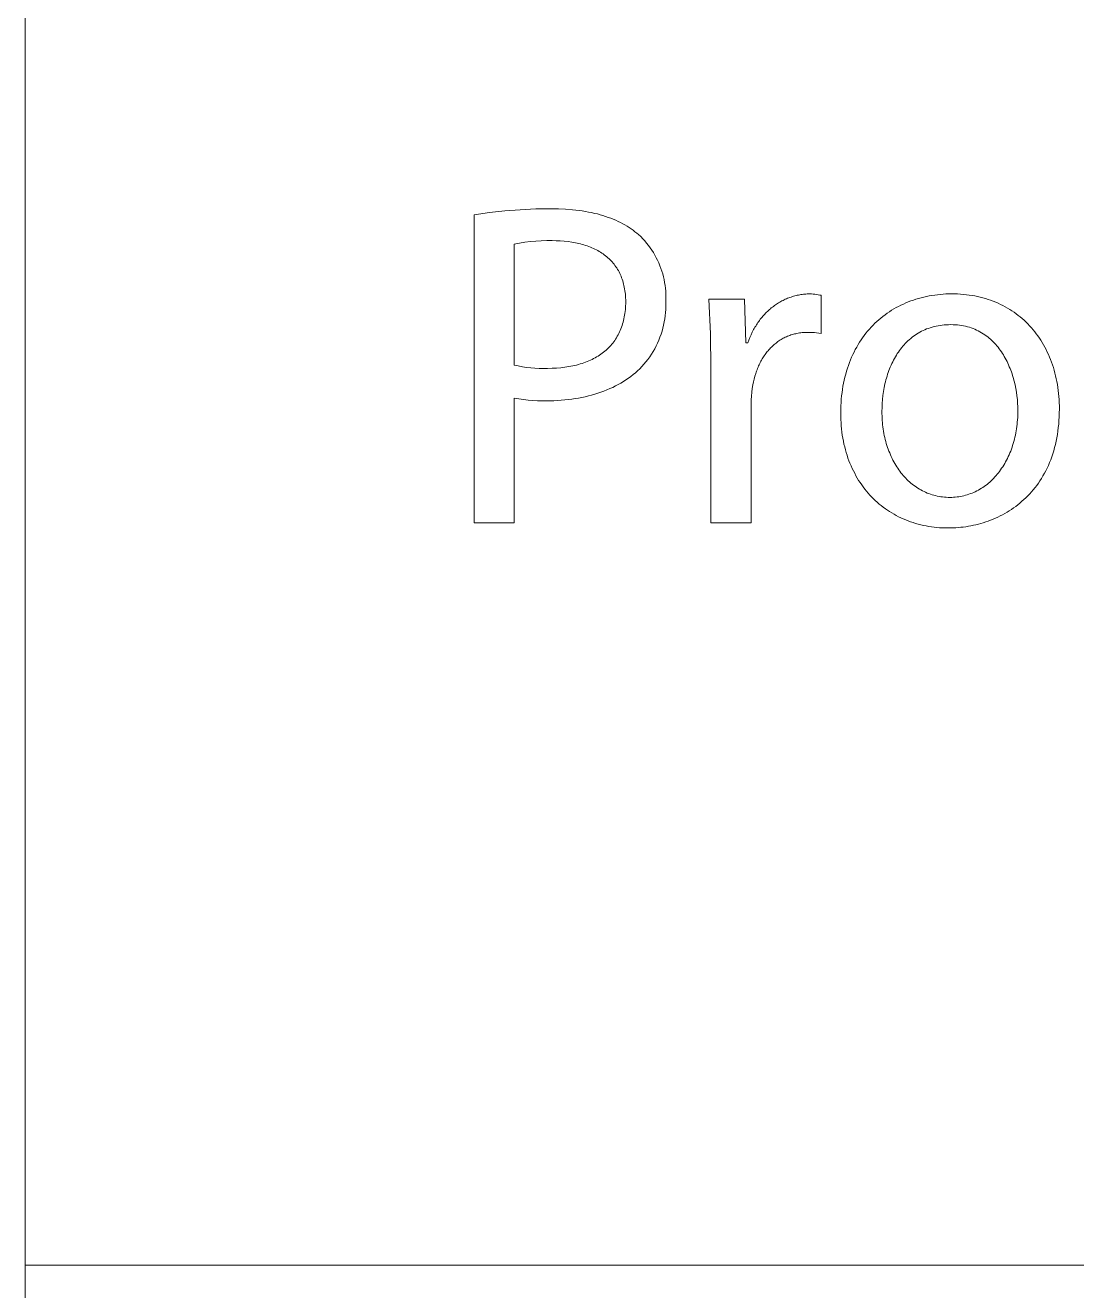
# Model space of a CAD drawing. Header units: millimetres. Extents: x 4001 to 9794, y -321 to 3726.
# Drawn here: x 7605.1 to 7737, y -162.7 to -4.1 of the extents above; entities that cross this region are included whole.
import ezdxf

# ---------------------------------------------------------------- set-up
doc = ezdxf.new("R2010")
doc.units = ezdxf.units.MM
doc.header["$MEASUREMENT"] = 0
doc.layers.add('Domyślny', color=7, linetype='Continuous', true_color=0x000000)

msp = doc.modelspace()

# ---------------------------------------------------------------- linework, layer by layer
at = {"layer": 'Domyślny', "color": 18, "lineweight": 15, "true_color": 0x000000}
for p, q in [((7605.14, -321.4), (7605.14, 326.17)), ((7661.44, -27.81), (7663.36, -27.54)), ((7661.44, -66.43), (7661.44, -27.81)), ((7663.36, -27.54), (7665.3, -27.32)), ((7665.3, -27.32), (7667.24, -27.17)), ((7667.24, -27.17), (7669.18, -27.08)), ((7669.18, -27.08), (7671.12, -27.06)), ((7671.12, -27.06), (7672.04, -27.08)), ((7672.04, -27.08), (7672.93, -27.12)), ((7672.93, -27.12), (7673.79, -27.18)), ((7673.79, -27.18), (7674.21, -27.23)), ((7674.21, -27.23), (7674.62, -27.28)), ((7674.62, -27.28), (7675.02, -27.33)), ((7675.02, -27.33), (7675.41, -27.4)), ((7675.41, -27.4), (7675.8, -27.47)), ((7675.8, -27.47), (7676.18, -27.54)), ((7676.18, -27.54), (7676.55, -27.63)), ((7676.55, -27.63), (7676.91, -27.71)), ((7676.91, -27.71), (7677.26, -27.81)), ((7677.26, -27.81), (7677.61, -27.91)), ((7677.61, -27.91), (7677.95, -28.01)), ((7677.95, -28.01), (7678.28, -28.13)), ((7678.28, -28.13), (7678.6, -28.25)), ((7678.6, -28.25), (7678.91, -28.37)), ((7678.91, -28.37), (7679.22, -28.5)), ((7679.22, -28.5), (7679.52, -28.64)), ((7679.52, -28.64), (7679.81, -28.78)), ((7679.81, -28.78), (7680.09, -28.93)), ((7680.09, -28.93), (7680.37, -29.08)), ((7680.37, -29.08), (7680.64, -29.24)), ((7680.64, -29.24), (7680.9, -29.4)), ((7680.9, -29.4), (7681.15, -29.57)), ((7681.15, -29.57), (7681.39, -29.75)), ((7681.39, -29.75), (7681.63, -29.93)), ((7681.63, -29.93), (7681.86, -30.11)), ((7681.86, -30.11), (7682.08, -30.3)), ((7667.15, -31.35), (7666.47, -31.48)), ((7666.47, -31.48), (7666.47, -46.66)), ((7667.82, -31.25), (7667.15, -31.35)), ((7668.5, -31.17), (7667.82, -31.25)), ((7669.19, -31.1), (7668.5, -31.17)), ((7669.87, -31.07), (7669.19, -31.1)), ((7670.55, -31.05), (7669.87, -31.07)), ((7671.24, -31.05), (7670.55, -31.05)), ((7671.75, -31.06), (7671.24, -31.05)), ((7672.26, -31.08), (7671.75, -31.06)), ((7672.75, -31.12), (7672.26, -31.08)), ((7673.23, -31.17), (7672.75, -31.12)), ((7673.7, -31.24), (7673.23, -31.17)), ((7673.93, -31.28), (7673.7, -31.24)), ((7674.15, -31.32), (7673.93, -31.28)), ((7674.38, -31.36), (7674.15, -31.32)), ((7674.6, -31.41), (7674.38, -31.36)), ((7674.81, -31.47), (7674.6, -31.41)), ((7675.02, -31.52), (7674.81, -31.47)), ((7675.23, -31.59), (7675.02, -31.52)), ((7675.44, -31.65), (7675.23, -31.59)), ((7675.64, -31.72), (7675.44, -31.65)), ((7675.84, -31.79), (7675.64, -31.72)), ((7682.08, -30.3), (7682.35, -30.55)), ((7682.35, -30.55), (7682.6, -30.82)), ((7682.6, -30.82), (7682.85, -31.09)), ((7682.85, -31.09), (7683.09, -31.36)), ((7683.09, -31.36), (7683.31, -31.65)), ((7683.31, -31.65), (7683.53, -31.94)), ((7676.03, -31.87), (7675.84, -31.79)), ((7676.23, -31.94), (7676.03, -31.87)), ((7676.41, -32.03), (7676.23, -31.94)), ((7676.6, -32.11), (7676.41, -32.03)), ((7676.78, -32.21), (7676.6, -32.11)), ((7676.96, -32.3), (7676.78, -32.21)), ((7677.13, -32.4), (7676.96, -32.3)), ((7677.3, -32.5), (7677.13, -32.4)), ((7677.46, -32.61), (7677.3, -32.5)), ((7677.62, -32.72), (7677.46, -32.61)), ((7677.78, -32.83), (7677.62, -32.72)), ((7677.93, -32.95), (7677.78, -32.83)), ((7678.08, -33.07), (7677.93, -32.95)), ((7678.23, -33.19), (7678.08, -33.07)), ((7678.37, -33.32), (7678.23, -33.19)), ((7678.5, -33.45), (7678.37, -33.32)), ((7683.53, -31.94), (7683.74, -32.24)), ((7683.74, -32.24), (7683.94, -32.55)), ((7683.94, -32.55), (7684.12, -32.87)), ((7684.12, -32.87), (7684.3, -33.19)), ((7684.3, -33.19), (7684.46, -33.52)), ((7678.64, -33.59), (7678.5, -33.45)), ((7678.76, -33.73), (7678.64, -33.59)), ((7678.89, -33.87), (7678.76, -33.73)), ((7679.01, -34.02), (7678.89, -33.87)), ((7679.12, -34.17), (7679.01, -34.02)), ((7679.23, -34.32), (7679.12, -34.17)), ((7679.34, -34.48), (7679.23, -34.32)), ((7679.44, -34.65), (7679.34, -34.48)), ((7679.54, -34.81), (7679.44, -34.65)), ((7679.63, -34.98), (7679.54, -34.81)), ((7684.46, -33.52), (7684.62, -33.85)), ((7684.62, -33.85), (7684.76, -34.19)), ((7684.76, -34.19), (7684.89, -34.53)), ((7684.89, -34.53), (7685, -34.87)), ((7685, -34.87), (7685.11, -35.23)), ((7679.72, -35.16), (7679.63, -34.98)), ((7679.8, -35.34), (7679.72, -35.16)), ((7679.88, -35.52), (7679.8, -35.34)), ((7679.95, -35.7), (7679.88, -35.52)), ((7680.02, -35.89), (7679.95, -35.7)), ((7680.09, -36.09), (7680.02, -35.89)), ((7680.14, -36.28), (7680.09, -36.09)), ((7680.2, -36.49), (7680.14, -36.28)), ((7680.25, -36.69), (7680.2, -36.49)), ((7685.11, -35.23), (7685.2, -35.58)), ((7685.2, -35.58), (7685.28, -35.94)), ((7685.28, -35.94), (7685.35, -36.3)), ((7685.35, -36.3), (7685.41, -36.66)), ((7680.29, -36.9), (7680.25, -36.69)), ((7680.33, -37.11), (7680.29, -36.9)), ((7680.36, -37.33), (7680.33, -37.11)), ((7680.39, -37.55), (7680.36, -37.33)), ((7680.42, -37.78), (7680.39, -37.55)), ((7680.44, -38), (7680.42, -37.78)), ((7680.45, -38.24), (7680.44, -38)), ((7685.41, -36.66), (7685.45, -37.02)), ((7685.45, -37.02), (7685.48, -37.38)), ((7685.48, -37.38), (7685.5, -37.75)), ((7685.5, -37.75), (7685.5, -38.12)), ((7701.22, -38.12), (7701.37, -38.07)), ((7701.37, -38.07), (7701.52, -38.02)), ((7701.52, -38.02), (7701.67, -37.98)), ((7701.67, -37.98), (7701.83, -37.94)), ((7701.83, -37.94), (7701.98, -37.91)), ((7701.98, -37.91), (7702.13, -37.87)), ((7702.13, -37.87), (7702.29, -37.85)), ((7702.29, -37.85), (7702.45, -37.82)), ((7702.45, -37.82), (7702.6, -37.8)), ((7702.6, -37.8), (7702.76, -37.78)), ((7702.76, -37.78), (7702.92, -37.76)), ((7702.92, -37.76), (7703.08, -37.75)), ((7703.08, -37.75), (7703.24, -37.74)), ((7703.24, -37.74), (7703.4, -37.74)), ((7703.4, -37.74), (7703.56, -37.74)), ((7703.56, -37.74), (7703.77, -37.74)), ((7703.77, -37.74), (7703.97, -37.75)), ((7703.97, -37.75), (7704.18, -37.77)), ((7704.18, -37.77), (7704.39, -37.8)), ((7704.39, -37.8), (7704.6, -37.83)), ((7704.6, -37.83), (7704.8, -37.87)), ((7704.8, -37.87), (7705, -37.91)), ((7705, -37.91), (7705, -42.71)), ((7717.86, -38.12), (7718.2, -38.05)), ((7718.2, -38.05), (7718.54, -37.98)), ((7718.54, -37.98), (7718.88, -37.92)), ((7718.88, -37.92), (7719.23, -37.87)), ((7719.23, -37.87), (7719.58, -37.83)), ((7719.58, -37.83), (7719.93, -37.79)), ((7719.93, -37.79), (7720.29, -37.76)), ((7720.29, -37.76), (7720.64, -37.74)), ((7720.64, -37.74), (7721, -37.73)), ((7721, -37.73), (7721.37, -37.73)), ((7721.37, -37.73), (7721.74, -37.73)), ((7721.74, -37.73), (7722.11, -37.74)), ((7722.11, -37.74), (7722.48, -37.76)), ((7722.48, -37.76), (7722.85, -37.79)), ((7722.85, -37.79), (7723.21, -37.83)), ((7723.21, -37.83), (7723.56, -37.88)), ((7723.56, -37.88), (7723.91, -37.93)), ((7723.91, -37.93), (7724.26, -37.99)), ((7724.26, -37.99), (7724.6, -38.06)), ((7724.6, -38.06), (7724.94, -38.14)), ((7680.42, -39.7), (7680.44, -39.46)), ((7680.44, -39.46), (7680.45, -39.21)), ((7680.46, -38.47), (7680.45, -38.24)), ((7680.45, -39.21), (7680.46, -38.96)), ((7680.46, -38.71), (7680.46, -38.47)), ((7680.46, -38.96), (7680.46, -38.71)), ((7685.5, -38.12), (7685.49, -38.48)), ((7685.49, -38.48), (7685.51, -38.88)), ((7685.51, -39.28), (7685.49, -39.67)), ((7685.51, -38.88), (7685.51, -39.28)), ((7691.09, -42.75), (7690.9, -38.37)), ((7690.9, -38.37), (7695.38, -38.37)), ((7695.38, -38.37), (7695.55, -43.87)), ((7698.49, -39.7), (7698.61, -39.6)), ((7698.61, -39.6), (7698.73, -39.49)), ((7698.73, -39.49), (7698.86, -39.39)), ((7698.86, -39.39), (7698.99, -39.3)), ((7698.99, -39.3), (7699.12, -39.2)), ((7699.12, -39.2), (7699.25, -39.11)), ((7699.25, -39.11), (7699.38, -39.02)), ((7699.38, -39.02), (7699.51, -38.93)), ((7699.51, -38.93), (7699.65, -38.85)), ((7699.65, -38.85), (7699.79, -38.76)), ((7699.79, -38.76), (7699.92, -38.69)), ((7699.92, -38.69), (7700.06, -38.61)), ((7700.06, -38.61), (7700.2, -38.54)), ((7700.2, -38.54), (7700.35, -38.47)), ((7700.35, -38.47), (7700.49, -38.4)), ((7700.49, -38.4), (7700.63, -38.34)), ((7700.63, -38.34), (7700.78, -38.28)), ((7700.78, -38.28), (7700.93, -38.22)), ((7700.93, -38.22), (7701.07, -38.17)), ((7701.07, -38.17), (7701.22, -38.12)), ((7713.83, -39.79), (7714.12, -39.62)), ((7714.12, -39.62), (7714.41, -39.45)), ((7714.41, -39.45), (7714.7, -39.29)), ((7714.7, -39.29), (7715, -39.14)), ((7715, -39.14), (7715.3, -39)), ((7715.3, -39), (7715.61, -38.86)), ((7715.61, -38.86), (7715.92, -38.73)), ((7715.92, -38.73), (7716.23, -38.61)), ((7716.23, -38.61), (7716.55, -38.5)), ((7716.55, -38.5), (7716.87, -38.39)), ((7716.87, -38.39), (7717.2, -38.3)), ((7717.2, -38.3), (7717.53, -38.21)), ((7717.53, -38.21), (7717.86, -38.12)), ((7724.94, -38.14), (7725.28, -38.23)), ((7725.28, -38.23), (7725.61, -38.32)), ((7725.61, -38.32), (7725.93, -38.42)), ((7725.93, -38.42), (7726.25, -38.53)), ((7726.25, -38.53), (7726.57, -38.65)), ((7726.57, -38.65), (7726.88, -38.78)), ((7726.88, -38.78), (7727.18, -38.91)), ((7727.18, -38.91), (7727.48, -39.05)), ((7727.48, -39.05), (7727.78, -39.19)), ((7727.78, -39.19), (7728.07, -39.35)), ((7728.07, -39.35), (7728.36, -39.51)), ((7728.36, -39.51), (7728.64, -39.68)), ((7680.14, -41.28), (7680.19, -41.06)), ((7680.19, -41.06), (7680.24, -40.84)), ((7680.24, -40.84), (7680.29, -40.62)), ((7680.29, -40.62), (7680.33, -40.4)), ((7680.33, -40.4), (7680.36, -40.17)), ((7680.36, -40.17), (7680.39, -39.93)), ((7680.39, -39.93), (7680.42, -39.7)), ((7685.3, -41.25), (7685.22, -41.64)), ((7685.37, -40.86), (7685.3, -41.25)), ((7685.43, -40.46), (7685.37, -40.86)), ((7685.47, -40.07), (7685.43, -40.46)), ((7685.49, -39.67), (7685.47, -40.07)), ((7697.05, -41.33), (7697.15, -41.19)), ((7697.15, -41.19), (7697.25, -41.05)), ((7697.25, -41.05), (7697.35, -40.91)), ((7697.35, -40.91), (7697.46, -40.78)), ((7697.46, -40.78), (7697.57, -40.65)), ((7697.57, -40.65), (7697.67, -40.52)), ((7697.67, -40.52), (7697.79, -40.4)), ((7697.79, -40.4), (7697.9, -40.28)), ((7697.9, -40.28), (7698.01, -40.16)), ((7698.01, -40.16), (7698.13, -40.04)), ((7698.13, -40.04), (7698.25, -39.93)), ((7698.25, -39.93), (7698.37, -39.81)), ((7698.37, -39.81), (7698.49, -39.7)), ((7711.73, -41.42), (7711.98, -41.2)), ((7711.98, -41.2), (7712.23, -40.97)), ((7712.23, -40.97), (7712.48, -40.76)), ((7712.48, -40.76), (7712.74, -40.55)), ((7712.74, -40.55), (7713.01, -40.35)), ((7713.01, -40.35), (7713.28, -40.15)), ((7713.28, -40.15), (7713.55, -39.97)), ((7713.55, -39.97), (7713.83, -39.79)), ((7728.64, -39.68), (7728.91, -39.85)), ((7728.91, -39.85), (7729.18, -40.03)), ((7729.18, -40.03), (7729.45, -40.22)), ((7729.45, -40.22), (7729.71, -40.42)), ((7729.71, -40.42), (7729.96, -40.62)), ((7729.96, -40.62), (7730.21, -40.83)), ((7730.21, -40.83), (7730.45, -41.04)), ((7730.45, -41.04), (7730.69, -41.27)), ((7679.51, -42.86), (7679.61, -42.68)), ((7679.61, -42.68), (7679.7, -42.49)), ((7679.7, -42.49), (7679.79, -42.3)), ((7679.79, -42.3), (7679.87, -42.1)), ((7679.87, -42.1), (7679.94, -41.9)), ((7679.94, -41.9), (7680.01, -41.7)), ((7680.01, -41.7), (7680.08, -41.49)), ((7680.08, -41.49), (7680.14, -41.28)), ((7684.9, -42.78), (7684.76, -43.16)), ((7685.02, -42.4), (7684.9, -42.78)), ((7685.13, -42.02), (7685.02, -42.4)), ((7685.22, -41.64), (7685.13, -42.02)), ((7691.13, -47.13), (7691.09, -42.75)), ((7696.19, -42.85), (7696.34, -42.53)), ((7696.34, -42.53), (7696.42, -42.37)), ((7696.42, -42.37), (7696.51, -42.21)), ((7696.51, -42.21), (7696.59, -42.06)), ((7696.59, -42.06), (7696.68, -41.91)), ((7696.68, -41.91), (7696.77, -41.76)), ((7696.77, -41.76), (7696.86, -41.61)), ((7696.86, -41.61), (7696.96, -41.47)), ((7696.96, -41.47), (7697.05, -41.33)), ((7701.35, -42.83), (7701.2, -42.88)), ((7701.5, -42.79), (7701.35, -42.83)), ((7701.65, -42.75), (7701.5, -42.79)), ((7701.8, -42.72), (7701.65, -42.75)), ((7701.95, -42.68), (7701.8, -42.72)), ((7702.11, -42.65), (7701.95, -42.68)), ((7702.27, -42.63), (7702.11, -42.65)), ((7702.43, -42.61), (7702.27, -42.63)), ((7702.59, -42.59), (7702.43, -42.61)), ((7702.75, -42.58), (7702.59, -42.59)), ((7702.92, -42.57), (7702.75, -42.58)), ((7703.08, -42.56), (7702.92, -42.57)), ((7703.25, -42.56), (7703.08, -42.56)), ((7703.54, -42.56), (7703.25, -42.56)), ((7703.84, -42.57), (7703.54, -42.56)), ((7704.13, -42.59), (7703.84, -42.57)), ((7704.42, -42.63), (7704.13, -42.59)), ((7704.71, -42.66), (7704.42, -42.63)), ((7705, -42.71), (7704.71, -42.66)), ((7710.39, -42.94), (7710.6, -42.67)), ((7710.6, -42.67), (7710.81, -42.41)), ((7710.81, -42.41), (7711.03, -42.15)), ((7711.03, -42.15), (7711.26, -41.9)), ((7711.26, -41.9), (7711.49, -41.66)), ((7711.49, -41.66), (7711.73, -41.42)), ((7716.96, -42.77), (7716.77, -42.9)), ((7717.16, -42.65), (7716.96, -42.77)), ((7717.36, -42.53), (7717.16, -42.65)), ((7717.57, -42.42), (7717.36, -42.53)), ((7717.78, -42.32), (7717.57, -42.42)), ((7718, -42.22), (7717.78, -42.32)), ((7718.22, -42.13), (7718, -42.22)), ((7718.44, -42.05), (7718.22, -42.13)), ((7718.67, -41.97), (7718.44, -42.05)), ((7718.91, -41.9), (7718.67, -41.97)), ((7719.15, -41.83), (7718.91, -41.9)), ((7719.4, -41.78), (7719.15, -41.83)), ((7719.65, -41.73), (7719.4, -41.78)), ((7719.9, -41.68), (7719.65, -41.73)), ((7720.16, -41.65), (7719.9, -41.68)), ((7720.43, -41.62), (7720.16, -41.65)), ((7720.7, -41.6), (7720.43, -41.62)), ((7720.97, -41.59), (7720.7, -41.6)), ((7721.25, -41.58), (7720.97, -41.59)), ((7721.53, -41.59), (7721.25, -41.58)), ((7721.81, -41.6), (7721.53, -41.59)), ((7722.08, -41.62), (7721.81, -41.6)), ((7722.34, -41.65), (7722.08, -41.62)), ((7722.6, -41.69), (7722.34, -41.65)), ((7722.85, -41.74), (7722.6, -41.69)), ((7723.1, -41.79), (7722.85, -41.74)), ((7723.35, -41.85), (7723.1, -41.79)), ((7723.58, -41.92), (7723.35, -41.85)), ((7723.82, -42), (7723.58, -41.92)), ((7724.05, -42.08), (7723.82, -42)), ((7724.27, -42.17), (7724.05, -42.08)), ((7724.49, -42.27), (7724.27, -42.17)), ((7724.7, -42.37), (7724.49, -42.27)), ((7724.91, -42.48), (7724.7, -42.37)), ((7725.11, -42.6), (7724.91, -42.48)), ((7725.31, -42.72), (7725.11, -42.6)), ((7725.5, -42.85), (7725.31, -42.72)), ((7730.69, -41.27), (7730.92, -41.5)), ((7730.92, -41.5), (7731.14, -41.73)), ((7731.14, -41.73), (7731.36, -41.97)), ((7731.36, -41.97), (7731.57, -42.22)), ((7731.57, -42.22), (7731.78, -42.47)), ((7731.78, -42.47), (7731.98, -42.73)), ((7731.98, -42.73), (7732.18, -43)), ((7678.3, -44.5), (7678.44, -44.35)), ((7678.44, -44.35), (7678.58, -44.2)), ((7678.58, -44.2), (7678.71, -44.05)), ((7678.71, -44.05), (7678.84, -43.89)), ((7678.84, -43.89), (7678.97, -43.73)), ((7678.97, -43.73), (7679.09, -43.56)), ((7679.09, -43.56), (7679.2, -43.39)), ((7679.2, -43.39), (7679.31, -43.22)), ((7679.31, -43.22), (7679.41, -43.04)), ((7679.41, -43.04), (7679.51, -42.86)), ((7684.28, -44.25), (7684.1, -44.6)), ((7684.46, -43.89), (7684.28, -44.25)), ((7684.62, -43.53), (7684.46, -43.89)), ((7684.76, -43.16), (7684.62, -43.53)), ((7695.55, -43.87), (7695.78, -43.87)), ((7695.78, -43.87), (7695.91, -43.52)), ((7695.91, -43.52), (7696.04, -43.18)), ((7696.04, -43.18), (7696.19, -42.85)), ((7698.75, -44.39), (7698.64, -44.5)), ((7698.86, -44.28), (7698.75, -44.39)), ((7698.97, -44.18), (7698.86, -44.28)), ((7699.09, -44.08), (7698.97, -44.18)), ((7699.21, -43.98), (7699.09, -44.08)), ((7699.33, -43.89), (7699.21, -43.98)), ((7699.45, -43.79), (7699.33, -43.89)), ((7699.57, -43.7), (7699.45, -43.79)), ((7699.69, -43.62), (7699.57, -43.7)), ((7699.82, -43.53), (7699.69, -43.62)), ((7699.95, -43.45), (7699.82, -43.53)), ((7700.08, -43.38), (7699.95, -43.45)), ((7700.22, -43.3), (7700.08, -43.38)), ((7700.35, -43.23), (7700.22, -43.3)), ((7700.49, -43.17), (7700.35, -43.23)), ((7700.63, -43.1), (7700.49, -43.17)), ((7700.77, -43.04), (7700.63, -43.1)), ((7700.91, -42.98), (7700.77, -43.04)), ((7701.05, -42.93), (7700.91, -42.98)), ((7701.2, -42.88), (7701.05, -42.93)), ((7709.27, -44.71), (7709.44, -44.4)), ((7709.44, -44.4), (7709.62, -44.09)), ((7709.62, -44.09), (7709.8, -43.79)), ((7709.8, -43.79), (7709.99, -43.5)), ((7709.99, -43.5), (7710.19, -43.22)), ((7710.19, -43.22), (7710.39, -42.94)), ((7715.24, -44.29), (7715.09, -44.47)), ((7715.39, -44.12), (7715.24, -44.29)), ((7715.54, -43.95), (7715.39, -44.12)), ((7715.71, -43.78), (7715.54, -43.95)), ((7715.87, -43.62), (7715.71, -43.78)), ((7716.04, -43.47), (7715.87, -43.62)), ((7716.22, -43.32), (7716.04, -43.47)), ((7716.4, -43.17), (7716.22, -43.32)), ((7716.58, -43.03), (7716.4, -43.17)), ((7716.77, -42.9), (7716.58, -43.03)), ((7725.69, -42.98), (7725.5, -42.85)), ((7725.88, -43.12), (7725.69, -42.98)), ((7726.06, -43.27), (7725.88, -43.12)), ((7726.23, -43.42), (7726.06, -43.27)), ((7726.4, -43.58), (7726.23, -43.42)), ((7726.56, -43.74), (7726.4, -43.58)), ((7726.73, -43.9), (7726.56, -43.74)), ((7726.88, -44.07), (7726.73, -43.9)), ((7727.03, -44.25), (7726.88, -44.07)), ((7727.18, -44.43), (7727.03, -44.25)), ((7732.18, -43), (7732.36, -43.27)), ((7732.36, -43.27), (7732.55, -43.55)), ((7732.55, -43.55), (7732.72, -43.83)), ((7732.72, -43.83), (7732.89, -44.12)), ((7732.89, -44.12), (7733.06, -44.41)), ((7733.06, -44.41), (7733.21, -44.71)), ((7676.05, -46.04), (7676.24, -45.95)), ((7676.24, -45.95), (7676.44, -45.85)), ((7676.44, -45.85), (7676.63, -45.74)), ((7676.63, -45.74), (7676.82, -45.64)), ((7676.82, -45.64), (7677, -45.53)), ((7677, -45.53), (7677.18, -45.41)), ((7677.18, -45.41), (7677.35, -45.29)), ((7677.35, -45.29), (7677.52, -45.17)), ((7677.52, -45.17), (7677.69, -45.05)), ((7677.69, -45.05), (7677.85, -44.91)), ((7677.85, -44.91), (7678, -44.78)), ((7678, -44.78), (7678.15, -44.64)), ((7678.15, -44.64), (7678.3, -44.5)), ((7683.24, -45.94), (7683, -46.25)), ((7683.48, -45.61), (7683.24, -45.94)), ((7683.7, -45.28), (7683.48, -45.61)), ((7683.9, -44.94), (7683.7, -45.28)), ((7684.1, -44.6), (7683.9, -44.94)), ((7697.59, -45.89), (7697.51, -46.03)), ((7697.67, -45.75), (7697.59, -45.89)), ((7697.76, -45.61), (7697.67, -45.75)), ((7697.85, -45.48), (7697.76, -45.61)), ((7697.94, -45.35), (7697.85, -45.48)), ((7698.03, -45.22), (7697.94, -45.35)), ((7698.13, -45.09), (7698.03, -45.22)), ((7698.23, -44.97), (7698.13, -45.09)), ((7698.33, -44.85), (7698.23, -44.97)), ((7698.43, -44.73), (7698.33, -44.85)), ((7698.53, -44.61), (7698.43, -44.73)), ((7698.64, -44.5), (7698.53, -44.61)), ((7708.52, -46.35), (7708.66, -46.01)), ((7708.66, -46.01), (7708.8, -45.67)), ((7708.8, -45.67), (7708.95, -45.34)), ((7708.95, -45.34), (7709.11, -45.02)), ((7709.11, -45.02), (7709.27, -44.71)), ((7714.18, -45.83), (7714.07, -46.04)), ((7714.3, -45.62), (7714.18, -45.83)), ((7714.42, -45.42), (7714.3, -45.62)), ((7714.54, -45.22), (7714.42, -45.42)), ((7714.67, -45.03), (7714.54, -45.22)), ((7714.81, -44.84), (7714.67, -45.03)), ((7714.95, -44.65), (7714.81, -44.84)), ((7715.09, -44.47), (7714.95, -44.65)), ((7727.32, -44.61), (7727.18, -44.43)), ((7727.46, -44.8), (7727.32, -44.61)), ((7727.59, -44.99), (7727.46, -44.8)), ((7727.72, -45.19), (7727.59, -44.99)), ((7727.84, -45.38), (7727.72, -45.19)), ((7727.96, -45.59), (7727.84, -45.38)), ((7728.08, -45.79), (7727.96, -45.59)), ((7728.19, -46), (7728.08, -45.79)), ((7728.3, -46.21), (7728.19, -46)), ((7733.21, -44.71), (7733.36, -45.02)), ((7733.36, -45.02), (7733.5, -45.33)), ((7733.5, -45.33), (7733.64, -45.65)), ((7733.64, -45.65), (7733.77, -45.97)), ((7733.77, -45.97), (7733.89, -46.29)), ((7666.47, -46.66), (7666.99, -46.77)), ((7666.99, -46.77), (7667.51, -46.86)), ((7667.51, -46.86), (7668.03, -46.94)), ((7668.03, -46.94), (7668.55, -47)), ((7668.55, -47), (7669.08, -47.04)), ((7669.08, -47.04), (7669.61, -47.07)), ((7669.61, -47.07), (7670.13, -47.07)), ((7670.13, -47.07), (7670.66, -47.07)), ((7670.66, -47.07), (7671.22, -47.06)), ((7671.22, -47.06), (7671.78, -47.03)), ((7671.78, -47.03), (7672.31, -46.99)), ((7672.31, -46.99), (7672.57, -46.96)), ((7672.57, -46.96), (7672.83, -46.93)), ((7672.83, -46.93), (7673.09, -46.89)), ((7673.09, -46.89), (7673.34, -46.85)), ((7673.34, -46.85), (7673.58, -46.81)), ((7673.58, -46.81), (7673.83, -46.76)), ((7673.83, -46.76), (7674.07, -46.7)), ((7674.07, -46.7), (7674.3, -46.65)), ((7674.3, -46.65), (7674.54, -46.59)), ((7674.54, -46.59), (7674.76, -46.52)), ((7674.76, -46.52), (7674.99, -46.45)), ((7674.99, -46.45), (7675.21, -46.38)), ((7675.21, -46.38), (7675.42, -46.3)), ((7675.42, -46.3), (7675.63, -46.22)), ((7675.63, -46.22), (7675.84, -46.13)), ((7675.84, -46.13), (7676.05, -46.04)), ((7681.96, -47.37), (7681.69, -47.61)), ((7682.23, -47.11), (7681.96, -47.37)), ((7682.49, -46.85), (7682.23, -47.11)), ((7682.75, -46.56), (7682.49, -46.85)), ((7683, -46.25), (7682.75, -46.56)), ((7691.13, -66.44), (7691.13, -47.13)), ((7696.82, -47.56), (7696.77, -47.73)), ((7696.88, -47.4), (7696.82, -47.56)), ((7696.94, -47.24), (7696.88, -47.4)), ((7697, -47.08), (7696.94, -47.24)), ((7697.07, -46.92), (7697, -47.08)), ((7697.13, -46.77), (7697.07, -46.92)), ((7697.2, -46.62), (7697.13, -46.77)), ((7697.28, -46.47), (7697.2, -46.62)), ((7697.35, -46.32), (7697.28, -46.47)), ((7697.43, -46.17), (7697.35, -46.32)), ((7697.51, -46.03), (7697.43, -46.17)), ((7708.06, -47.78), (7708.16, -47.42)), ((7708.16, -47.42), (7708.28, -47.05)), ((7708.28, -47.05), (7708.4, -46.7)), ((7708.4, -46.7), (7708.52, -46.35)), ((7713.4, -47.58), (7713.32, -47.81)), ((7713.48, -47.35), (7713.4, -47.58)), ((7713.57, -47.13), (7713.48, -47.35)), ((7713.66, -46.9), (7713.57, -47.13)), ((7713.76, -46.68), (7713.66, -46.9)), ((7713.86, -46.46), (7713.76, -46.68)), ((7713.96, -46.25), (7713.86, -46.46)), ((7714.07, -46.04), (7713.96, -46.25)), ((7728.4, -46.42), (7728.3, -46.21)), ((7728.5, -46.64), (7728.4, -46.42)), ((7728.59, -46.86), (7728.5, -46.64)), ((7728.68, -47.08), (7728.59, -46.86)), ((7728.77, -47.3), (7728.68, -47.08)), ((7728.85, -47.52), (7728.77, -47.3)), ((7728.93, -47.75), (7728.85, -47.52)), ((7733.89, -46.29), (7734.01, -46.63)), ((7734.01, -46.63), (7734.12, -46.96)), ((7734.12, -46.96), (7734.22, -47.31)), ((7734.22, -47.31), (7734.31, -47.65)), ((7679.52, -49.09), (7679.18, -49.27)), ((7679.86, -48.91), (7679.52, -49.09)), ((7680.18, -48.71), (7679.86, -48.91)), ((7680.5, -48.51), (7680.18, -48.71)), ((7680.81, -48.29), (7680.5, -48.51)), ((7681.11, -48.07), (7680.81, -48.29)), ((7681.4, -47.85), (7681.11, -48.07)), ((7681.69, -47.61), (7681.4, -47.85)), ((7696.42, -49.12), (7696.34, -49.59)), ((7696.49, -48.76), (7696.42, -49.12)), ((7696.57, -48.41), (7696.49, -48.76)), ((7696.66, -48.06), (7696.57, -48.41)), ((7696.77, -47.73), (7696.66, -48.06)), ((7707.72, -49.31), (7707.79, -48.92)), ((7707.79, -48.92), (7707.87, -48.53)), ((7707.87, -48.53), (7707.96, -48.16)), ((7707.96, -48.16), (7708.06, -47.78)), ((7712.99, -49), (7712.89, -49.48)), ((7713.05, -48.76), (7712.99, -49)), ((7713.11, -48.52), (7713.05, -48.76)), ((7713.18, -48.28), (7713.11, -48.52)), ((7713.25, -48.04), (7713.18, -48.28)), ((7713.32, -47.81), (7713.25, -48.04)), ((7729, -47.98), (7728.93, -47.75)), ((7729.07, -48.2), (7729, -47.98)), ((7729.2, -48.66), (7729.07, -48.2)), ((7729.31, -49.13), (7729.2, -48.66)), ((7729.4, -49.59), (7729.31, -49.13)), ((7734.31, -47.65), (7734.4, -48)), ((7734.4, -48), (7734.48, -48.36)), ((7734.48, -48.36), (7734.55, -48.72)), ((7734.55, -48.72), (7734.62, -49.09)), ((7734.62, -49.09), (7734.68, -49.46)), ((7674.96, -50.71), (7674.54, -50.79)), ((7675.38, -50.62), (7674.96, -50.71)), ((7675.79, -50.52), (7675.38, -50.62)), ((7676.19, -50.42), (7675.79, -50.52)), ((7676.59, -50.3), (7676.19, -50.42)), ((7676.98, -50.18), (7676.59, -50.3)), ((7677.36, -50.05), (7676.98, -50.18)), ((7677.74, -49.91), (7677.36, -50.05)), ((7678.11, -49.76), (7677.74, -49.91)), ((7678.47, -49.61), (7678.11, -49.76)), ((7678.83, -49.45), (7678.47, -49.61)), ((7679.18, -49.27), (7678.83, -49.45)), ((7696.23, -50.54), (7696.2, -51.01)), ((7696.28, -50.06), (7696.23, -50.54)), ((7696.34, -49.59), (7696.28, -50.06)), ((7707.51, -50.94), (7707.55, -50.52)), ((7707.55, -50.52), (7707.6, -50.11)), ((7707.6, -50.11), (7707.65, -49.71)), ((7707.65, -49.71), (7707.72, -49.31)), ((7712.73, -50.47), (7712.68, -50.96)), ((7712.8, -49.97), (7712.73, -50.47)), ((7712.89, -49.48), (7712.8, -49.97)), ((7729.48, -50.06), (7729.4, -49.59)), ((7729.55, -50.52), (7729.48, -50.06)), ((7729.6, -50.98), (7729.55, -50.52)), ((7734.68, -49.46), (7734.73, -49.83)), ((7734.73, -49.83), (7734.77, -50.21)), ((7734.77, -50.21), (7734.81, -50.6)), ((7734.81, -50.6), (7734.83, -50.98)), ((7667.05, -50.9), (7666.47, -50.79)), ((7666.47, -50.79), (7666.47, -66.43)), ((7667.63, -50.98), (7667.05, -50.9)), ((7668.21, -51.05), (7667.63, -50.98)), ((7668.79, -51.1), (7668.21, -51.05)), ((7669.38, -51.13), (7668.79, -51.1)), ((7669.96, -51.14), (7669.38, -51.13)), ((7670.54, -51.14), (7669.96, -51.14)), ((7671.01, -51.13), (7670.54, -51.14)), ((7671.46, -51.12), (7671.01, -51.13)), ((7671.92, -51.1), (7671.46, -51.12)), ((7672.37, -51.07), (7671.92, -51.1)), ((7672.81, -51.03), (7672.37, -51.07)), ((7673.25, -50.98), (7672.81, -51.03)), ((7673.69, -50.93), (7673.25, -50.98)), ((7674.12, -50.86), (7673.69, -50.93)), ((7674.54, -50.79), (7674.12, -50.86)), ((7696.2, -51.01), (7696.19, -51.49)), ((7696.19, -51.49), (7696.19, -66.44)), ((7707.44, -52.22), (7707.46, -51.78)), ((7707.44, -52.66), (7707.44, -52.22)), ((7707.46, -51.78), (7707.48, -51.36)), ((7707.48, -51.36), (7707.51, -50.94)), ((7712.62, -51.96), (7712.61, -52.46)), ((7712.64, -51.46), (7712.62, -51.96)), ((7712.68, -50.96), (7712.64, -51.46)), ((7729.63, -51.44), (7729.6, -50.98)), ((7729.65, -51.9), (7729.63, -51.44)), ((7729.66, -52.35), (7729.65, -51.9)), ((7729.66, -52.64), (7729.66, -52.35)), ((7734.83, -50.98), (7734.85, -51.38)), ((7734.85, -51.38), (7734.87, -51.77)), ((7734.87, -52.17), (7734.86, -52.66)), ((7734.87, -51.77), (7734.87, -52.17)), ((7707.44, -53.07), (7707.44, -52.66)), ((7707.46, -53.48), (7707.44, -53.07)), ((7707.48, -53.88), (7707.46, -53.48)), ((7707.51, -54.28), (7707.48, -53.88)), ((7712.61, -52.46), (7712.61, -52.75)), ((7712.61, -52.75), (7712.62, -53.03)), ((7712.62, -53.03), (7712.63, -53.32)), ((7712.63, -53.32), (7712.65, -53.59)), ((7712.65, -53.59), (7712.67, -53.87)), ((7712.67, -53.87), (7712.7, -54.15)), ((7729.57, -54.08), (7729.59, -53.8)), ((7729.59, -53.8), (7729.62, -53.51)), ((7729.62, -53.51), (7729.64, -53.23)), ((7729.64, -53.23), (7729.65, -52.94)), ((7729.65, -52.94), (7729.66, -52.64)), ((7734.82, -53.59), (7734.79, -54.05)), ((7734.85, -53.13), (7734.82, -53.59)), ((7734.86, -52.66), (7734.85, -53.13)), ((7707.54, -54.67), (7707.51, -54.28)), ((7707.59, -55.06), (7707.54, -54.67)), ((7707.64, -55.44), (7707.59, -55.06)), ((7707.71, -55.82), (7707.64, -55.44)), ((7712.7, -54.15), (7712.73, -54.42)), ((7712.73, -54.42), (7712.77, -54.69)), ((7712.77, -54.69), (7712.81, -54.95)), ((7712.81, -54.95), (7712.86, -55.22)), ((7712.86, -55.22), (7712.91, -55.48)), ((7712.91, -55.48), (7712.97, -55.74)), ((7729.29, -55.7), (7729.35, -55.44)), ((7729.35, -55.44), (7729.4, -55.17)), ((7729.4, -55.17), (7729.45, -54.9)), ((7729.45, -54.9), (7729.49, -54.63)), ((7729.49, -54.63), (7729.53, -54.36)), ((7729.53, -54.36), (7729.57, -54.08)), ((7734.62, -55.37), (7734.55, -55.79)), ((7734.69, -54.94), (7734.62, -55.37)), ((7734.74, -54.5), (7734.69, -54.94)), ((7734.79, -54.05), (7734.74, -54.5)), ((7707.78, -56.19), (7707.71, -55.82)), ((7707.85, -56.56), (7707.78, -56.19)), ((7707.94, -56.92), (7707.85, -56.56)), ((7708.03, -57.28), (7707.94, -56.92)), ((7712.97, -55.74), (7713.03, -55.99)), ((7713.03, -55.99), (7713.09, -56.24)), ((7713.09, -56.24), (7713.16, -56.49)), ((7713.16, -56.49), (7713.24, -56.74)), ((7713.24, -56.74), (7713.32, -56.98)), ((7713.32, -56.98), (7713.4, -57.22)), ((7728.85, -57.21), (7728.93, -56.96)), ((7728.93, -56.96), (7729.01, -56.72)), ((7729.01, -56.72), (7729.09, -56.47)), ((7729.09, -56.47), (7729.16, -56.22)), ((7729.16, -56.22), (7729.23, -55.96)), ((7729.23, -55.96), (7729.29, -55.7)), ((7734.27, -57.01), (7734.16, -57.4)), ((7734.37, -56.62), (7734.27, -57.01)), ((7734.46, -56.21), (7734.37, -56.62)), ((7734.55, -55.79), (7734.46, -56.21)), ((7708.13, -57.63), (7708.03, -57.28)), ((7708.24, -57.97), (7708.13, -57.63)), ((7708.35, -58.31), (7708.24, -57.97)), ((7708.47, -58.65), (7708.35, -58.31)), ((7708.6, -58.97), (7708.47, -58.65)), ((7713.4, -57.22), (7713.49, -57.45)), ((7713.49, -57.45), (7713.58, -57.68)), ((7713.58, -57.68), (7713.68, -57.91)), ((7713.68, -57.91), (7713.78, -58.13)), ((7713.78, -58.13), (7713.88, -58.35)), ((7713.88, -58.35), (7713.99, -58.57)), ((7713.99, -58.57), (7714.1, -58.78)), ((7728.13, -58.79), (7728.24, -58.58)), ((7728.24, -58.58), (7728.36, -58.36)), ((7728.36, -58.36), (7728.46, -58.14)), ((7728.46, -58.14), (7728.56, -57.91)), ((7728.56, -57.91), (7728.66, -57.68)), ((7728.66, -57.68), (7728.76, -57.44)), ((7728.76, -57.44), (7728.85, -57.21)), ((7733.78, -58.52), (7733.64, -58.88)), ((7733.92, -58.16), (7733.78, -58.52)), ((7734.04, -57.79), (7733.92, -58.16)), ((7734.16, -57.4), (7734.04, -57.79)), ((7708.74, -59.3), (7708.6, -58.97)), ((7708.88, -59.61), (7708.74, -59.3)), ((7709.03, -59.93), (7708.88, -59.61)), ((7709.19, -60.23), (7709.03, -59.93)), ((7709.35, -60.53), (7709.19, -60.23)), ((7714.1, -58.78), (7714.22, -58.99)), ((7714.22, -58.99), (7714.34, -59.2)), ((7714.34, -59.2), (7714.46, -59.4)), ((7714.46, -59.4), (7714.59, -59.59)), ((7714.59, -59.59), (7714.72, -59.78)), ((7714.72, -59.78), (7714.86, -59.97)), ((7714.86, -59.97), (7715, -60.15)), ((7715, -60.15), (7715.14, -60.33)), ((7727.08, -60.35), (7727.22, -60.17)), ((7727.22, -60.17), (7727.36, -59.99)), ((7727.36, -59.99), (7727.5, -59.8)), ((7727.5, -59.8), (7727.63, -59.6)), ((7727.63, -59.6), (7727.76, -59.41)), ((7727.76, -59.41), (7727.89, -59.21)), ((7727.89, -59.21), (7728.01, -59)), ((7728.01, -59), (7728.13, -58.79)), ((7732.99, -60.23), (7732.81, -60.55)), ((7733.17, -59.91), (7732.99, -60.23)), ((7733.33, -59.57), (7733.17, -59.91)), ((7733.49, -59.23), (7733.33, -59.57)), ((7733.64, -58.88), (7733.49, -59.23)), ((7709.52, -60.82), (7709.35, -60.53)), ((7709.69, -61.11), (7709.52, -60.82)), ((7709.88, -61.39), (7709.69, -61.11)), ((7710.07, -61.67), (7709.88, -61.39)), ((7710.26, -61.94), (7710.07, -61.67)), ((7715.14, -60.33), (7715.29, -60.51)), ((7715.29, -60.51), (7715.44, -60.68)), ((7715.44, -60.68), (7715.59, -60.84)), ((7715.59, -60.84), (7715.75, -61)), ((7715.75, -61), (7715.91, -61.16)), ((7715.91, -61.16), (7716.07, -61.31)), ((7716.07, -61.31), (7716.24, -61.45)), ((7716.24, -61.45), (7716.41, -61.59)), ((7716.41, -61.59), (7716.59, -61.73)), ((7716.59, -61.73), (7716.76, -61.86)), ((7716.76, -61.86), (7716.94, -61.98)), ((7725.27, -61.99), (7725.45, -61.87)), ((7725.45, -61.87), (7725.62, -61.74)), ((7725.62, -61.74), (7725.8, -61.61)), ((7725.8, -61.61), (7725.97, -61.47)), ((7725.97, -61.47), (7726.14, -61.32)), ((7726.14, -61.32), (7726.3, -61.17)), ((7726.3, -61.17), (7726.46, -61.02)), ((7726.46, -61.02), (7726.62, -60.86)), ((7726.62, -60.86), (7726.78, -60.69)), ((7726.78, -60.69), (7726.93, -60.52)), ((7726.93, -60.52), (7727.08, -60.35)), ((7732.03, -61.74), (7731.82, -62.02)), ((7732.24, -61.45), (7732.03, -61.74)), ((7732.43, -61.16), (7732.24, -61.45)), ((7732.63, -60.86), (7732.43, -61.16)), ((7732.81, -60.55), (7732.63, -60.86)), ((7710.46, -62.2), (7710.26, -61.94)), ((7710.67, -62.46), (7710.46, -62.2)), ((7710.88, -62.71), (7710.67, -62.46)), ((7711.1, -62.95), (7710.88, -62.71)), ((7711.32, -63.19), (7711.1, -62.95)), ((7711.55, -63.42), (7711.32, -63.19)), ((7711.78, -63.65), (7711.55, -63.42)), ((7716.94, -61.98), (7717.13, -62.1)), ((7717.13, -62.1), (7717.31, -62.21)), ((7717.31, -62.21), (7717.5, -62.32)), ((7717.5, -62.32), (7717.69, -62.42)), ((7717.69, -62.42), (7717.89, -62.52)), ((7717.89, -62.52), (7718.09, -62.61)), ((7718.09, -62.61), (7718.29, -62.7)), ((7718.29, -62.7), (7718.49, -62.78)), ((7718.49, -62.78), (7718.7, -62.85)), ((7718.7, -62.85), (7718.91, -62.92)), ((7718.91, -62.92), (7719.12, -62.98)), ((7719.12, -62.98), (7719.33, -63.03)), ((7719.33, -63.03), (7719.55, -63.08)), ((7719.55, -63.08), (7719.77, -63.13)), ((7719.77, -63.13), (7719.99, -63.16)), ((7719.99, -63.16), (7720.22, -63.19)), ((7720.22, -63.19), (7720.44, -63.22)), ((7720.44, -63.22), (7720.67, -63.23)), ((7720.67, -63.23), (7720.9, -63.24)), ((7720.9, -63.24), (7721.13, -63.25)), ((7721.13, -63.25), (7721.36, -63.24)), ((7721.36, -63.24), (7721.59, -63.23)), ((7721.59, -63.23), (7721.81, -63.22)), ((7721.81, -63.22), (7722.03, -63.19)), ((7722.03, -63.19), (7722.25, -63.16)), ((7722.25, -63.16), (7722.47, -63.13)), ((7722.47, -63.13), (7722.68, -63.09)), ((7722.68, -63.09), (7722.9, -63.04)), ((7722.9, -63.04), (7723.11, -62.98)), ((7723.11, -62.98), (7723.32, -62.92)), ((7723.32, -62.92), (7723.52, -62.86)), ((7723.52, -62.86), (7723.73, -62.78)), ((7723.73, -62.78), (7723.93, -62.7)), ((7723.93, -62.7), (7724.13, -62.62)), ((7724.13, -62.62), (7724.32, -62.53)), ((7724.32, -62.53), (7724.52, -62.43)), ((7724.52, -62.43), (7724.71, -62.33)), ((7724.71, -62.33), (7724.9, -62.22)), ((7724.9, -62.22), (7725.08, -62.11)), ((7725.08, -62.11), (7725.27, -61.99)), ((7730.67, -63.29), (7730.43, -63.52)), ((7730.91, -63.05), (7730.67, -63.29)), ((7731.15, -62.8), (7730.91, -63.05)), ((7731.38, -62.55), (7731.15, -62.8)), ((7731.6, -62.29), (7731.38, -62.55)), ((7731.82, -62.02), (7731.6, -62.29)), ((7712.02, -63.86), (7711.78, -63.65)), ((7712.27, -64.08), (7712.02, -63.86)), ((7712.52, -64.28), (7712.27, -64.08)), ((7712.78, -64.48), (7712.52, -64.28)), ((7713.04, -64.67), (7712.78, -64.48)), ((7713.3, -64.85), (7713.04, -64.67)), ((7713.57, -65.03), (7713.3, -64.85)), ((7713.85, -65.2), (7713.57, -65.03)), ((7728.58, -64.93), (7728.3, -65.1)), ((7728.85, -64.75), (7728.58, -64.93)), ((7729.13, -64.57), (7728.85, -64.75)), ((7729.4, -64.37), (7729.13, -64.57)), ((7729.66, -64.17), (7729.4, -64.37)), ((7729.92, -63.96), (7729.66, -64.17)), ((7730.17, -63.74), (7729.92, -63.96)), ((7730.43, -63.52), (7730.17, -63.74)), ((7666.47, -66.43), (7661.44, -66.43)), ((7696.19, -66.44), (7691.13, -66.44)), ((7714.13, -65.37), (7713.85, -65.2)), ((7714.41, -65.52), (7714.13, -65.37)), ((7714.7, -65.67), (7714.41, -65.52)), ((7714.99, -65.81), (7714.7, -65.67)), ((7715.29, -65.95), (7714.99, -65.81)), ((7715.59, -66.08), (7715.29, -65.95)), ((7715.9, -66.2), (7715.59, -66.08)), ((7716.21, -66.31), (7715.9, -66.2)), ((7716.52, -66.41), (7716.21, -66.31)), ((7716.84, -66.51), (7716.52, -66.41)), ((7717.16, -66.6), (7716.84, -66.51)), ((7717.48, -66.69), (7717.16, -66.6)), ((7724.71, -66.6), (7724.39, -66.68)), ((7725.02, -66.51), (7724.71, -66.6)), ((7725.33, -66.42), (7725.02, -66.51)), ((7725.64, -66.32), (7725.33, -66.42)), ((7725.94, -66.21), (7725.64, -66.32)), ((7726.25, -66.1), (7725.94, -66.21)), ((7726.55, -65.98), (7726.25, -66.1)), ((7726.85, -65.85), (7726.55, -65.98)), ((7727.14, -65.72), (7726.85, -65.85)), ((7727.44, -65.57), (7727.14, -65.72)), ((7727.73, -65.42), (7727.44, -65.57)), ((7728.01, -65.27), (7727.73, -65.42)), ((7728.3, -65.1), (7728.01, -65.27)), ((7717.81, -66.76), (7717.48, -66.69)), ((7718.14, -66.83), (7717.81, -66.76)), ((7718.48, -66.89), (7718.14, -66.83)), ((7718.81, -66.94), (7718.48, -66.89)), ((7719.16, -66.98), (7718.81, -66.94)), ((7719.5, -67.02), (7719.16, -66.98)), ((7719.85, -67.05), (7719.5, -67.02)), ((7720.2, -67.07), (7719.85, -67.05)), ((7720.55, -67.08), (7720.2, -67.07)), ((7720.9, -67.08), (7720.55, -67.08)), ((7721.22, -67.08), (7720.9, -67.08)), ((7721.54, -67.07), (7721.22, -67.08)), ((7721.86, -67.05), (7721.54, -67.07)), ((7722.18, -67.03), (7721.86, -67.05)), ((7722.49, -67), (7722.18, -67.03)), ((7722.81, -66.96), (7722.49, -67)), ((7723.13, -66.92), (7722.81, -66.96)), ((7723.45, -66.87), (7723.13, -66.92)), ((7723.76, -66.81), (7723.45, -66.87)), ((7724.08, -66.75), (7723.76, -66.81)), ((7724.39, -66.68), (7724.08, -66.75)), ((7605.14, -159.52), (9788.8, -159.52))]:
    msp.add_line(p, q, dxfattribs=at)

doc.saveas('drawing.dxf')
